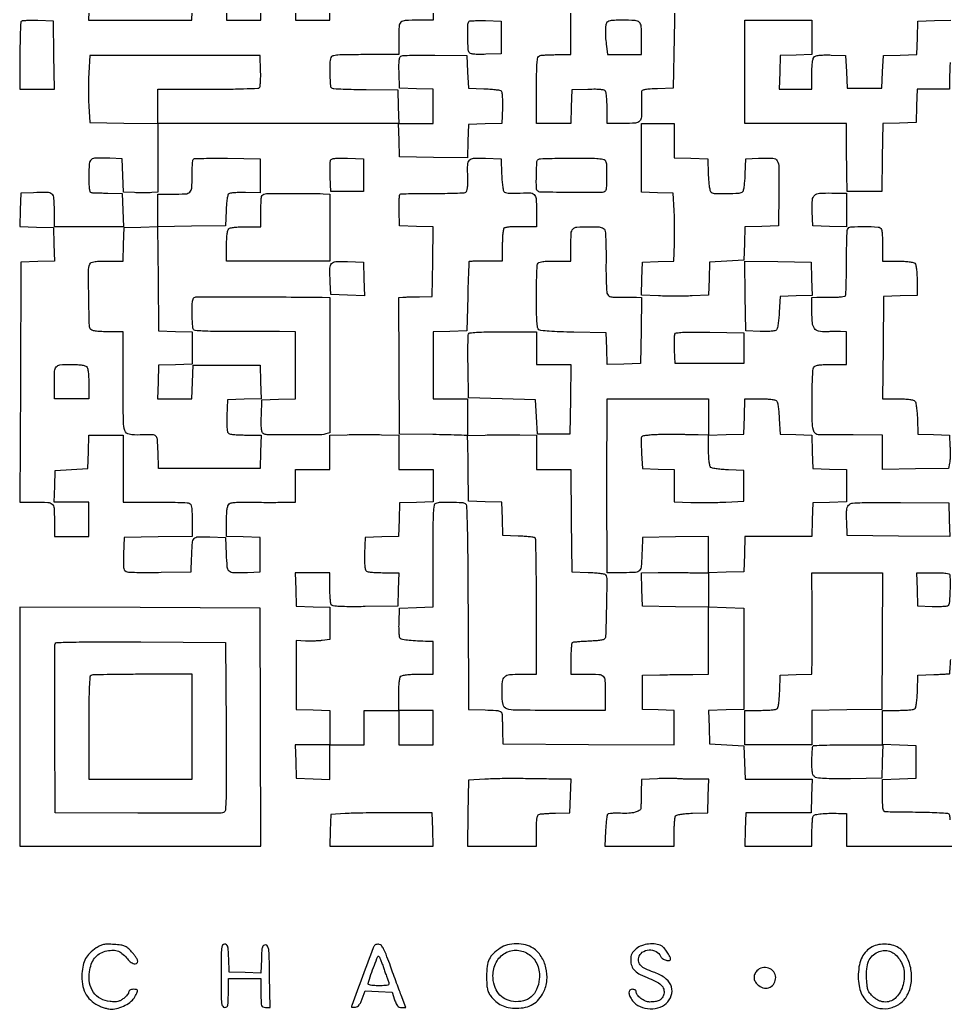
# Model space of a CAD drawing. Extents: x 156 to 936, y 100 to 969.
# Drawn here: x 156 to 669, y 100 to 646 of the extents above; entities that cross this region are included whole.
import ezdxf

# ---------------------------------------------------------------- set-up
doc = ezdxf.new("R2010")
doc.units = 0

msp = doc.modelspace()

# ---------------------------------------------------------------- linework, layer by layer
for points in [[(517.5, 664.5), (517, 636.5), (516.5, 608.5), (507.75, 608.211067, 0.008454), (503.799628, 608.013713, 0.025372), (501.117517, 607.696949, 0.032667), (499.371716, 607.281541, 0.311234), (498.92122, 606.711067, 0.016981), (498.897247, 605.937989, 0.001565), (498.908921, 604.021084, 0.002018), (498.939235, 601.734662, 0.001581), (498.98998, 599.254326, -0.015604), (498.939375, 592.585065, -0.18634), (497.936565, 590.260315, -0.185431), (495.629387, 589.206666, -0.015427), (488.932612, 589), (480, 589), (479.984687, 597.25, 0.009158), (479.919039, 600.503986, 0.01219), (479.733216, 603.455895, 0.009524), (479.473134, 605.89348, 0.110447), (479.150117, 606.791346, 0.190691), (478.324421, 607.391596, 0.03736), (476.481964, 607.721257, 0.025891), (473.674656, 607.863419, 0.007874), (469.41543, 607.791346), (460.5, 607.5), (460.212474, 598.25), (459.924948, 589), (450.497085, 589), (441.069223, 589), (441.074964, 607.408496, -0.002543), (441.130014, 617.607904, -0.017694), (441.358743, 622.59121, -0.032903), (441.778278, 625.423942, -0.253099), (442.62214, 626.408496, -0.069001), (443.619754, 626.640633, -0.007098), (446.036753, 626.826246, -0.008738), (448.936845, 626.956758, -0.006874), (452.081787, 627), (460, 627), (460, 646), (460, 665)], [(384, 655.5), (384, 646), (376.081787, 646, 0.01141), (368.599988, 645.829247, 0.175208), (366.252746, 644.85745, 0.195511), (365.199638, 642.650479, 0.014768), (365, 635.893011), (365, 627), (346.606989, 627, 0.002472), (336.276552, 626.948927, 0.018295), (331.359559, 626.72025, 0.036273), (328.606822, 626.288503, 0.24904), (327.606989, 625.418213, 0.085331), (326.947746, 622.100652, 0.016437), (326.990559, 615.952134, 0.009867), (327.365005, 609.673572, 0.288932), (328.283473, 608.444716, 0.080575), (329.261049, 608.240839, 0.001624), (334.320718, 608.03046, 0.003801), (340.247135, 607.848429, 0.00254), (347.033473, 607.7261), (364.5, 607.5), (364.787526, 598.25), (365.075052, 589), (298.537526, 589), (232, 589), (232, 598.502685), (232, 608.00537), (259.646034, 607.948719, 0.003041), (270.308404, 607.991715, 0.004829), (279.434523, 608.172187, 0.001313), (287.354266, 608.426165, 0.189913), (288.189013, 608.789013, 0.17128), (288.530902, 609.503827, 0.01051), (288.736418, 611.892043, 0.014653), (288.840002, 614.806984, 0.010263), (288.792979, 618.092979), (288.5, 626.5), (241.5, 626.5), (194.5, 626.5), (194, 617, 0.008154), (193.844301, 612.709779, 0.004992), (193.79375, 607.646875, 0.005003), (193.843938, 602.631495, 0.008872), (194, 598.5), (194.5, 589.5), (213.25, 589.227935), (232, 588.955869), (232, 570.041293), (232, 551.126717), (228.75, 550.813358, -0.018483), (227.083911, 550.714679, -0.006087), (224.629448, 550.690078, -0.006053), (221.903671, 550.728943, -0.006823), (219.286418, 550.833715), (213.072836, 551.16743), (212.786418, 560.333715), (212.5, 569.5), (205.520917, 569.800912, 0.012322), (197.88044, 569.941866, 0.176722), (195.372662, 569.009281, 0.202101), (194.227183, 566.732324, 0.01682), (194, 559.980948, 0.007501), (194.063495, 555.748952, 0.026531), (194.28887, 553.041639, 0.039084), (194.656746, 551.350809, 0.298928), (195.25, 550.853659, 0.020018), (196.083221, 550.789782, 0.00133), (198.482812, 550.708591, 0.001919), (201.344678, 550.630374, 0.001434), (204.5, 550.565311), (212.5, 550.423305), (212.787526, 541.211652), (213.075052, 532), (194.037526, 532), (175, 532), (175, 540.980948, 0.01682), (174.772817, 547.732324, 0.202101), (173.627338, 550.009281, 0.176722), (171.11956, 550.941866, 0.012322), (163.479083, 550.800912), (156.5, 550.5), (156.212977, 541.288016), (155.925954, 532.076031), (165.212977, 531.788016), (174.5, 531.5), (174.787023, 522.288016), (175.074046, 513.076031), (165.787023, 512.788016), (156.5, 512.5), (156.242862, 446.25), (155.985724, 380), (163.911074, 380, -0.011394), (171.398511, 379.829348, -0.175141), (173.746702, 378.857683, -0.195587), (174.80026, 376.650758, -0.014775), (175, 369.893011), (175, 361), (184.5, 361), (194, 361), (194, 370.5), (194, 380), (184.461067, 380), (174.922134, 380), (175.211067, 388.75), (175.5, 397.5), (184.5, 398), (193.5, 398.5), (193.787526, 407.75), (194.075052, 417), (203.537526, 417), (213, 417), (213, 398.5), (213, 380), (230.418213, 380, -0.003244), (237.207024, 379.955951, -0.00474), (243.184475, 379.821697, -0.002396), (248.244542, 379.635772, -0.081401), (249.418213, 379.393011, -0.192203), (250.216846, 378.654681, -0.069982), (250.688316, 377.157648, -0.034601), (250.936965, 374.580732, -0.006755), (251, 369.915076), (251, 361.044131), (232.25, 360.772065), (213.5, 360.5), (213.21285, 351.278376, 0.00416), (213.079288, 345.423524, 0.054076), (213.282581, 343.256995, 0.166055), (213.929199, 342.155201, 0.117853), (215.21285, 341.492861, 0.05373), (216.781122, 341.280854, 0.003049), (221.675025, 341.178483, 0.004642), (227.513002, 341.146189, 0.003387), (234, 341.214485), (250.5, 341.5), (250.75303, 349, -0.008062), (251.174048, 357.439007, -0.161069), (252.131127, 359.798383, -0.21244), (254.224343, 360.802761, -0.015449), (260.778718, 360.788514), (269.5, 360.5), (269.787398, 351.259666, 0.015844), (270.223546, 344.321238, 0.194277), (271.421808, 342.009645, 0.177046), (273.942653, 341.065605, 0.012739), (281.520917, 341.199088), (288.5, 341.5), (288.5, 351), (288.5, 360.5), (279.25, 360.787526), (270, 361.075052), (270, 369.415081, -0.009183), (270.074326, 373.461633, -0.02907), (270.330886, 376.158273, -0.04395), (270.773872, 377.962049, -0.138222), (271.47458, 378.978903, -0.125079), (272.589189, 379.508902, -0.024523), (274.802749, 379.834299, -0.020936), (277.814653, 380.000288, -0.00977), (281.72458, 379.975462, 0.003165), (285.717686, 379.89735, 0.001862), (290.492533, 379.851957, 0.001862), (295.264977, 379.842131, 0.00318), (299.25, 379.874114), (308, 380), (308, 389), (308, 398), (317.5, 398), (327, 398), (327, 407.43138), (327, 416.86276), (336.5, 417.18138, -0.005281), (340.82474, 417.280715, -0.003101), (346, 417.312811, -0.003101), (351.17526, 417.280715, -0.005281), (355.5, 417.18138), (365, 416.86276), (365, 407.43138), (365, 398), (374.5, 398), (384, 398), (384, 389.037526), (384, 380.075052), (374.75, 379.787526), (365.5, 379.5), (365.212964, 370.287036), (364.925929, 361.074071), (355.712964, 360.787036), (346.5, 360.5), (346.208654, 351.58457, 0.007874), (346.136581, 347.325344, 0.025891), (346.278743, 344.518036, 0.03736), (346.608404, 342.675579, 0.190691), (347.208654, 341.849883, 0.110589), (348.107413, 341.52683, 0.009469), (350.555128, 341.266784, 0.012148), (353.519159, 341.080958, 0.009118), (356.787526, 341.015313), (365.075052, 341), (364.787526, 331.75), (364.5, 322.5), (346.546696, 322.269936, -0.003387), (337.80929, 322.21716, -0.013149), (332.398754, 322.363442, -0.01367), (328.801929, 322.65421, -0.228051), (327.812009, 323.269936, -0.112035), (327.503528, 324.134327, -0.008952), (327.255659, 326.562106, -0.011755), (327.078167, 329.500405, -0.008742), (327.015313, 332.75), (327, 341), (317.462474, 341), (307.924948, 341), (308.212474, 331.75), (308.5, 322.5), (317.75, 322.212474), (327, 321.924948), (327, 313.023747), (327, 304.122546), (322.75, 303.580389, -0.015323), (320.764054, 303.388676, -0.007989), (318.279688, 303.265313, -0.007936), (315.723918, 303.219903, -0.01201), (313.5, 303.269116), (308.5, 303.5), (308.5, 284.5), (308.5, 265.5), (317.75, 265.212474), (327, 264.924948), (327, 255.462474), (327, 246), (317.462474, 246), (307.924948, 246), (308.212474, 236.75), (308.5, 227.5), (317.75, 227.212474), (327, 226.924948), (327, 236.462474), (327, 246), (336.5, 246), (346, 246), (346, 255.5), (346, 265), (355.5, 265), (365, 265), (365, 255.5), (365, 246), (374.5, 246), (384, 246), (384, 255.5), (384, 265), (374.5, 265), (365, 265), (365, 273.8, -0.010168), (365.076788, 277.57572, -0.019692), (365.318182, 280.584848, -0.020534), (365.683085, 282.838945, -0.147006), (366.2, 283.8, -0.144849), (367.139671, 284.310542, -0.021091), (369.306878, 284.677711, -0.020332), (372.171507, 284.92177, -0.011084), (375.7, 285), (384, 285), (384, 294), (384, 303), (381.25, 303.050326, -0.0078), (375.412976, 303.248265, -0.01462), (370.705232, 303.619702, -0.012369), (367.087013, 304.102722, -0.15829), (365.884064, 304.715936, -0.165824), (365.514498, 305.468011, -0.012942), (365.282948, 307.725802, -0.016541), (365.163109, 310.495793, -0.01186), (365.205143, 313.594857), (365.5, 321.5), (374.75, 321.787526), (384, 322.075052), (384, 350.430537, -0.001454), (384.047328, 366.711067, -0.012187), (384.269298, 374.06187, -0.020234), (384.667393, 378.238695, -0.273774), (385.581787, 379.393011, -0.08441), (388.196022, 379.917464, -0.010673), (393.972688, 379.964944, -0.00857), (399.824614, 379.787772, -0.130332), (401.741586, 379.180871, -0.247526), (402.434987, 377.968938, -0.002047), (402.776578, 366.697023, -0.004467), (403.057771, 350.415055, -0.000939), (403.241586, 321.946183), (403.5, 265.5), (412.75, 265.212474, -0.004264), (418.52062, 264.983824, -0.0536), (420.673065, 264.646992, -0.178504), (421.657551, 263.950658, -0.144638), (422.060483, 262.712474, -0.000042), (422.095045, 261.444269, -0.000008), (422.15887, 259.093664, -0.000008), (422.233491, 256.342202, -0.000008), (422.310483, 253.5), (422.5, 246.5), (469.75, 246.240208), (517, 245.980417), (517, 255.451275), (517, 264.922134), (508.25, 265.211067), (499.5, 265.5), (499.5, 275), (499.5, 284.5), (509, 284.643608, -0.000218), (513.272687, 284.706331, -0.000136), (518.279688, 284.776284, -0.000137), (523.215497, 284.842549, -0.000248), (527.25, 284.893608), (536, 285), (536, 303.536212), (536, 322.072424), (545.75, 321.786212), (555.5, 321.5), (555.5, 293.5), (555.5, 265.5), (545.712959, 265.213341), (535.925919, 264.926682), (536.212959, 255.713341), (536.5, 246.5), (546, 246), (555.5, 245.5), (555.787526, 236.25), (556.075052, 227), (574.575052, 227), (593.075052, 227), (592.787526, 217.75), (592.5, 208.5), (574.5, 208.5), (556.5, 208.5), (556.212474, 199.25), (555.924948, 190), (574.462474, 190), (593, 190), (593.015313, 197.75, -0.00875), (593.074756, 200.801695, -0.011792), (593.241942, 203.55896, -0.008946), (593.475173, 205.836781, -0.113399), (593.765313, 206.642203, -0.203383), (594.91366, 207.42431, -0.022585), (598.119236, 207.913556, -0.02259), (602.408779, 208.176064, -0.011885), (607.75, 208.134296), (612, 208), (612, 199), (612, 190), (641.102616, 190), (670.205232, 190)], [(308, 655.5), (308, 646), (317.5, 646), (327, 646), (327, 653.918213, -0.00705)], [(669.322289, 622.693122, 0.020332), (669.07823, 619.828493, 0.011084), (669, 616.3), (669, 608), (660.037526, 608), (651.075052, 608), (650.787526, 598.75), (650.5, 589.5), (641.271928, 589.212764), (632.043857, 588.925529), (631.771928, 570.212764), (631.5, 551.5), (622, 551.5), (612.5, 551.5), (612.300092, 561, -0.001205), (612.219838, 565.307436, -0.000722), (612.144193, 570.426563, -0.000722), (612.083617, 575.521956, -0.001257), (612.050092, 579.75), (612, 589), (584, 589), (556, 589), (556, 617.5), (556, 646), (574.5, 646), (593, 646), (593, 636.538933), (593, 627.077866), (584.25, 626.788933), (575.5, 626.5), (575.212474, 617.25), (574.924948, 608), (583.962474, 608), (593, 608), (593, 616.377555, -0.009406), (593.0746, 620.342652, -0.027148), (593.326735, 623.078343, -0.03848), (593.748928, 624.939147, -0.145524), (594.405204, 625.921326, -0.126804), (595.431833, 626.405224, -0.023545), (597.514748, 626.701133, -0.021342), (600.264652, 626.842502, -0.01153), (603.655204, 626.793771), (611.5, 626.5), (612, 617.5), (612.5, 608.5), (622, 608.5), (631.5, 608.5), (632, 617.5), (632.5, 626.5), (641.712964, 626.787036), (650.925929, 627.074071), (651.212964, 636.287036), (651.5, 645.5), (660.598013, 645.785515), (669.696026, 646.071029)], [(669.358926, 204.606533, 0.008511), (669.011337, 206.99543, 0.157265), (668.667132, 207.667236, 0.18027), (667.923699, 208.006954, 0.00301), (663.329824, 208.310113, 0.007332), (657.923687, 208.554703, 0.004756), (651.667132, 208.686342, -0.00025), (645.345953, 208.762359, -0.000357), (639.735032, 208.836645, -0.000193), (634.987448, 208.904726, -0.005409), (633.75, 208.936342, -0.215557), (632.833596, 209.391487, -0.124055), (632.30059, 210.528513, -0.042686), (632.053357, 212.848075, -0.005216), (632, 217.962474), (632, 226.924948), (641.25, 227.212474), (650.5, 227.5), (650.5, 236.5), (650.5, 245.5), (641.25, 245.787526), (632, 246.075052), (632, 255.537526), (632, 265), (640.25, 265.015313, 0.008591), (643.498009, 265.077158, 0.011595), (646.431384, 265.251635, 0.008743), (648.855762, 265.495093, 0.112618), (649.707902, 265.798312, 0.195149), (650.24575, 266.552989, 0.020215), (650.673305, 268.737125, 0.020298), (651.008289, 271.707636, 0.009786), (651.207902, 275.532999), (651.5, 284.5), (660.25, 284.788933, 0.002247), (663.607228, 284.914896, 0.003722), (666.438631, 285.054993, 0.000566), (668.933596, 285.199903, 0.356096), (669.030447, 285.288933, 0.017418), (669.048716, 285.456746, 0.000052), (669.209553, 287.641124, 0.000305), (669.389543, 290.10965, 0.00019), (669.597414, 293, -0.003823)]]:
    msp.add_lwpolyline(points, format="xyb")
for points in [[(270, 655.537526), (270, 646), (279.5, 646), (289, 646), (289, 655.5)], [(194.212474, 655.25), (193.924948, 646), (222.424948, 646), (250.924948, 646), (251.212474, 655.25)]]:
    msp.add_lwpolyline(points)
for points in [[(156.702644, 645.369311, 0.187492), (156.418403, 644.723678, 0.001786), (156.206402, 639.487652, 0.00564), (156.05073, 633.411472, 0.003584), (156, 626.333333), (156, 608), (165.522065, 608), (175.044131, 608), (174.772065, 626.75), (174.5, 645.5), (165.952644, 645.785977, 0.007913), (162.626528, 645.84459, 0.011703), (159.709672, 645.781547, 0.007016), (157.290922, 645.638564, 0.179987)], [(421.5, 636.5), (421.5, 627.5), (413.085653, 627.206902, -0.008504), (409.084083, 627.135623, -0.027198), (406.419365, 627.278535, -0.03946), (404.663938, 627.610393, -0.18825), (403.859187, 628.206902, -0.133033), (403.304652, 630.023528, -0.005805), (403.169815, 636.714769, -0.005987), (403.192756, 643.390827, -0.126894), (403.713348, 645.287732, -0.246076), (404.190069, 645.591915, -0.007651), (406.578223, 645.759546, -0.013342), (409.477737, 645.841027, -0.008649), (412.832337, 645.787732), (421.5, 645.5)], [(479.606989, 644.418213, 0.069981), (479.154522, 642.456409, 0.022305), (479.027376, 639.45511, 0.019908), (479.181775, 635.787629, 0.013584), (479.635924, 631.639571), (480.271848, 627), (489.635924, 627), (499, 627), (499, 635.893011, 0.014665), (498.801887, 642.646231, 0.194364), (497.75553, 644.853934, 0.176212), (495.422529, 645.827723, 0.011643), (488.025201, 646, 0.0082), (483.985072, 645.933739, 0.038253), (481.671652, 645.679948, 0.074845), (480.30498, 645.203957, 0.181926)], [(403, 617.5), (403.5, 608.5), (411.950164, 608.206324, -0.009116), (415.263521, 608.030649, -0.012606), (418.226481, 607.744098, -0.009207), (420.664035, 607.400506, -0.133819), (421.450164, 607.045185, -0.186106), (421.878257, 606.283848, -0.016792), (422.123991, 604.072046, -0.01857), (422.239565, 601.179266, -0.01012), (422.177563, 597.625429), (421.855126, 589.073135), (412.677563, 588.786567), (403.5, 588.5), (403.212184, 579.228074), (402.924368, 569.956148), (384.212184, 570.228074), (365.5, 570.5), (365.212474, 579.75), (364.924948, 589), (374.462474, 589), (384, 589), (384, 598.462474), (384, 607.924948), (374.75, 608.212474), (365.5, 608.5), (365.206902, 616.914347, -0.008542), (365.135987, 620.912405, -0.027099), (365.279082, 623.582852, -0.039158), (365.61102, 625.346888, -0.185632), (366.206902, 626.161831, -0.132863), (367.233248, 626.488535, -0.003211), (372.260778, 626.677535, -0.006788), (378.200179, 626.781951, -0.004536), (385, 626.747484), (402.5, 626.5)], [(517, 579.537526), (517, 570.075052), (526.25, 569.787526), (535.5, 569.5), (535.793676, 561.049836, 0.010638), (535.98016, 557.724189, 0.014283), (536.29906, 554.72287, 0.011368), (536.68888, 552.262846, 0.128916), (537.101735, 551.377416, 0.213533), (539.003513, 550.441509, 0.011348), (545.915503, 550.345532, 0.012178), (552.791275, 550.57365, 0.184005), (554.934517, 551.534517, 0.153485), (555.332931, 552.298296, 0.010701), (555.710789, 554.719539, 0.014392), (556.021731, 557.680562, 0.010301), (556.205609, 561.005609), (556.5, 569.5), (563.479083, 569.800912, -0.019423), (571.413248, 569.834619, -0.256218), (573.847412, 568.387932, -0.13281), (574.776773, 565.014691, -0.004253), (574.723363, 550.737633), (574.5, 532.5), (565.287036, 532.212964), (556.074071, 531.925929), (555.787036, 522.712964), (555.5, 513.5), (546, 513), (536.5, 512.5), (536.213401, 503.320027), (535.926802, 494.140054), (526.918912, 493.820027, -0.005672), (522.785001, 493.720096, -0.003199), (517.76878, 493.687855, -0.003192), (512.706559, 493.720023, -0.005227), (508.418904, 493.819479), (498.926787, 494.138958), (499.213394, 503.319479), (499.5, 512.5), (508.15475, 512.787544), (516.809499, 513.075087), (517.15475, 522.287544, 0.007265), (517.25138, 526.501162, 0.004167), (517.251708, 531.584466, 0.004162), (517.166899, 536.695057, 0.006917), (517, 541), (516.5, 550.5), (507.75, 550.788933), (499, 551.077866), (499, 570.038933), (499, 589), (508, 589), (517, 589)], [(288.5, 560.095459), (288.5, 550.690918), (280.5, 550.86316, 0.00955), (277.347923, 550.870812, 0.012842), (274.495728, 550.749939, 0.009953), (272.142856, 550.542493, 0.119967), (271.293967, 550.235857, 0.188109), (270.765677, 549.485587, 0.020293), (270.334001, 547.367394, 0.020684), (269.994374, 544.529231, 0.010759), (269.793967, 540.968156), (269.5, 532.5), (250.734701, 532.227878), (231.969402, 531.955757), (232.234701, 503.227878), (232.5, 474.5), (241.75, 474.212474), (251, 473.924948), (251, 465), (251, 456.075052), (241.75, 455.787526), (232.5, 455.5), (232.212474, 446.25), (231.924948, 437), (241.424948, 437), (250.924948, 437), (251.212474, 446.25), (251.5, 455.5), (270, 455.5), (288.5, 455.5), (288.787023, 446.288016), (289.074046, 437.076031), (279.787023, 436.788016), (270.5, 436.5), (270.208654, 427.58457, 0.007874), (270.136581, 423.325344, 0.025891), (270.278743, 420.518036, 0.03736), (270.608404, 418.675579, 0.190691), (271.208654, 417.849883, 0.110589), (272.107413, 417.52683, 0.009469), (274.555128, 417.266784, 0.012148), (277.519159, 417.080958, 0.009118), (280.787526, 417.015313), (289.075052, 417), (288.787526, 407.75), (288.5, 398.5), (260.5, 398.5), (232.5, 398.5), (232.212474, 407.75, 0.008767), (231.87628, 414.661063, 0.190015), (231.022902, 416.465814, 0.191947), (229.170619, 417.193361, 0.008975), (222.315423, 417.035926, -0.050803), (216.244567, 417.404306, -0.281657), (213.873239, 419.447535, -0.075721), (213.089008, 424.327505, -0.002047), (213, 446.067388), (213, 474), (204.7, 474, -0.011084), (201.171507, 474.07823, -0.020332), (198.306878, 474.322289, -0.021091), (196.139671, 474.689458, -0.144849), (195.2, 475.2, -0.192327), (194.300733, 477.295436, -0.00225), (193.980903, 492.616753, -0.003894), (193.854456, 507.347604, -0.09206), (194.606989, 511.418213, -0.192061), (195.344751, 512.216672, -0.070053), (196.839867, 512.688208, -0.03465), (199.412948, 512.936924, -0.006773), (204.069463, 513), (212.924948, 513), (213.212474, 522.25), (213.5, 531.5), (222.75, 531.787526), (232, 532.075052), (232, 541.037526), (232, 550), (239.918213, 550, 0.011297), (247.389349, 550.168831, 0.173192), (249.740124, 551.130104, 0.19709), (250.797015, 553.315513, 0.015316), (251, 559.940322, -0.007357), (251.049934, 563.334024, -0.010894), (251.202246, 566.305549, -0.006313), (251.414237, 568.775347, -0.173497), (251.688496, 569.355163, -0.19128), (252.321579, 569.628369, -0.001798), (257.480314, 569.761564, -0.0057), (263.465536, 569.826322, -0.003617), (270.438496, 569.77183), (288.5, 569.5)], [(345.5, 560.5), (345.5, 551.5), (336.5, 551.5), (327.5, 551.5), (327.205027, 559.411609, -0.006757), (327.130652, 562.542211, -0.008847), (327.151984, 565.403842, -0.006825), (327.2445, 567.787219, -0.078651), (327.438673, 568.700781, -0.222283), (328.127059, 569.364206, -0.05328), (329.715903, 569.724548, -0.030281), (332.338027, 569.871594, -0.007113), (336.733647, 569.789171), (345.5, 569.5)], [(421.793676, 561.049836, 0.010541), (421.979469, 557.724997, 0.01418), (422.296302, 554.726194, 0.011231), (422.683155, 552.267844, 0.129258), (423.092345, 551.388731, 0.154106), (423.880966, 550.880725, 0.036636), (425.433118, 550.577027, 0.029541), (427.563794, 550.447072, 0.014243), (430.298668, 550.519924, -0.014154), (437.306509, 550.707846, -0.184856), (439.693041, 549.790202, -0.195814), (440.785055, 547.537592, -0.016167), (441, 540.891592), (441, 532), (432, 532, 0.007492), (427.759756, 531.936464, 0.026449), (425.045253, 531.711047, 0.038838), (423.347927, 531.343282, 0.298013), (422.847686, 530.75, -0.007148), (422.772467, 530.198485, -0.004868), (422.671865, 529.573437, -0.004906), (422.562995, 528.972185, -0.009836), (422.463035, 528.5, 0.0441), (422.366343, 527.814569, 0.002471), (422.265064, 525.664062, 0.003788), (422.176458, 523.099987, 0.002765), (422.11535, 520.25), (422, 513), (413, 513, 0.0026), (409.535681, 512.981986, 0.004196), (406.586758, 512.926563, 0.000894), (404.005933, 512.851767, 0.223635), (403.805984, 512.75, 0.15636), (403.722795, 512.521939, 0.000154), (403.50564, 506.992187, 0.001503), (403.283114, 500.802625, 0.000919), (403.055984, 493.5), (402.5, 474.5), (393.25, 474.212474), (384, 473.924948), (384, 455.462474), (384, 437), (393.5, 437), (403, 437), (403, 426.920433), (403, 416.840866), (412.75, 417.011535, -0.002067), (417.153918, 417.070415, -0.001262), (422.353125, 417.10531, -0.001265), (427.504856, 417.113855, -0.002245), (431.75, 417.091103), (441, 417), (441, 407.5), (441, 398), (450.484427, 398), (459.968853, 398), (460.234427, 369.75), (460.5, 341.5), (469.467001, 341.207902, -0.01023), (472.947989, 341.023158, -0.015224), (475.982224, 340.706676, -0.010221), (478.450922, 340.321401, -0.213656), (479.054524, 339.911779, -0.142161), (479.845178, 337.067599, -0.002717), (479.586517, 321.59839, -0.001816), (479.177743, 305.748574, -0.252097), (478.262437, 304.162195, -0.101803), (477.4332, 303.858873, -0.008415), (475.143358, 303.557339, -0.010978), (472.373959, 303.301427, -0.008242), (469.317332, 303.137105, 0.005439), (466.289872, 302.991365, 0.007804), (463.611623, 302.791231, 0.004601), (461.371422, 302.567826, 0.111705), (460.781816, 302.365155, 0.228591), (460.470393, 301.876889, 0.00773), (460.229659, 299.544364, 0.013193), (460.0566, 296.710834, 0.008654), (460, 293.440983), (460, 285), (467.918213, 285, -0.011759), (475.429085, 284.823337, -0.18106), (477.767356, 283.820169, -0.19079), (478.809647, 281.54893, -0.013298), (479, 274.393011), (479, 265), (451.106989, 265, -0.002011), (429.393227, 265.087341, -0.078161), (424.638287, 265.874462, -0.274916), (422.568456, 268.262374, -0.044426), (422, 274.647529, -0.02206), (422.278407, 280.954711, -0.178335), (423.494981, 283.530946, -0.174873), (426.105026, 284.729252, -0.021044), (432.535184, 285), (441, 285), (441.061264, 293.75, 0.002369), (441.112289, 316.285203, 0.002586), (440.944984, 338.170543, 0.000315), (440.66333, 359.116618, 0.195257), (440.20973, 360.19027, 0.163565), (439.610981, 360.487769, 0.006786), (437.205333, 360.785917, 0.01115), (434.301404, 361.04048, 0.007624), (430.994391, 361.205609), (422.5, 361.5), (422.212964, 370.712964), (421.925929, 379.925929), (412.712964, 380.212964), (403.5, 380.5), (403.367836, 398.29883, 0.00236), (403.284572, 405.154747, 0.003786), (403.141663, 411.002087, 0.000819), (402.969314, 416.122676, 0.189758), (402.783474, 416.549859, 0.188487), (402.355563, 416.737267, 0.000762), (397.054515, 416.94236, 0.00364), (391.008057, 417.122988, 0.002266), (383.915638, 417.251029), (365.5, 417.5), (365.297143, 455.25), (365.094285, 493), (367.297143, 493.125258, -0.006273), (368.561295, 493.181238, -0.001137), (370.909161, 493.250364, -0.001225), (373.658503, 493.318311, -0.00111), (376.5, 493.375258), (383.5, 493.5), (383.77146, 512.71219), (384.042921, 531.92438), (374.77146, 532.21219), (365.5, 532.5), (365.206902, 540.914347, -0.010755), (365.16342, 544.181235, -0.016152), (365.278837, 547.029371, -0.011028), (365.499001, 549.343404, -0.228957), (365.863371, 549.915559, -0.130392), (366.637359, 550.150116, -0.001841), (371.540773, 550.303406, -0.004979), (377.256159, 550.404075, -0.003243), (383.857263, 550.411784, 0.004106), (390.476107, 550.430933, 0.006169), (396.248367, 550.566275, 0.002782), (401.149168, 550.769016, 0.127348), (402.10516, 551.064992, 0.192014), (402.627454, 551.769701, 0.033213), (402.950448, 553.431217, 0.02709), (403.119143, 555.788752, 0.011615), (403.100317, 558.946449, -0.012625), (403.071231, 566.324406, -0.179407), (404.024116, 568.735684, -0.203953), (406.265924, 569.782962, -0.016957), (412.829377, 569.787775), (421.5, 569.5)], [(478.84655, 568.684896, -0.166705), (479.573585, 566.767056, -0.00846), (479.675534, 559.998397, -0.007845), (479.556057, 553.190441, -0.190288), (478.81457, 551.481237, -0.198832), (477.515104, 550.942745, -0.000713), (460.523977, 550.961728, -0.000958), (443.751817, 551.036518, -0.13766), (441.878333, 551.575194, -0.255753), (440.96093, 553.190746, -0.00915), (440.980265, 560.566815, -0.008701), (441.263757, 567.960615, -0.290681), (442.25, 569.337719, -0.086424), (443.205447, 569.542472, -0.001739), (448.164032, 569.717133, -0.004066), (453.973517, 569.854256, -0.002714), (460.627555, 569.921053, -0.00355), (469.143169, 569.899845, -0.01454), (474.305578, 569.700125, -0.018135), (477.654168, 569.350573, -0.18657)], [(323.25, 550.193898), (327, 550), (327, 531.5), (327, 513), (298.5, 513), (270, 513), (270, 521.3, -0.011084), (270.07823, 524.828493, -0.020332), (270.322289, 527.693122, -0.021091), (270.689458, 529.860329, -0.144849), (271.2, 530.8, -0.144849), (272.139671, 531.310542, -0.021091), (274.306878, 531.677711, -0.020332), (277.171507, 531.92177, -0.011084), (280.7, 532), (289, 532), (289, 540.930449, -0.004474), (289.050025, 546.520404, -0.055234), (289.321932, 548.628842, -0.171937), (289.992806, 549.654704, -0.1282), (291.25, 550.180449, -0.033904), (294.291381, 550.403773, -0.001274), (305.727624, 550.437708, -0.002365), (316.789103, 550.390043, -0.010656)], [(612, 541.214684), (612, 531.924948), (602.75, 532.212474), (593.5, 532.5), (593.203802, 540.479635, -0.022969), (593.259546, 546.794264, -0.192967), (594.439792, 549.327474, -0.175525), (597.10733, 550.474309, -0.018393), (604.016518, 550.624531), (612, 550.504419)], [(478.795429, 530.023972, -0.076637), (479.079811, 528.63064, -0.00389), (479.268041, 523.994798, -0.006146), (479.381556, 518.460479, -0.004409), (479.377838, 512.273972, 0.005597), (479.388796, 506.101862, 0.007933), (479.547129, 500.612427, 0.004902), (479.797483, 496.023802, 0.105398), (480.162781, 494.725778, 0.122784), (480.947292, 493.846844, 0.09305), (482.135948, 493.327119, 0.050507), (484.036472, 493.086964, 0.011388), (487.298147, 493.080465, -0.002296), (489.871023, 493.122126, -0.00222), (492.473126, 493.140755, -0.002192), (494.763782, 493.13694, -0.008154), (496.20611, 493.104687), (498.91222, 493), (498.70611, 474.75), (498.5, 456.5), (489.289473, 456.212997), (480.078945, 455.925993), (479.789473, 464.712997), (479.5, 473.5), (461.573796, 473.773792, -0.004527), (453.981462, 473.958517, -0.009449), (448.0752, 474.267561, -0.006421), (443.509893, 474.652029, -0.150078), (442.323796, 475.146237, -0.184608), (441.653427, 476.336395, -0.018506), (441.286057, 479.63686, -0.014791), (441.061124, 484.715238, -0.003671), (441, 493.040657, -0.003363), (441.044062, 499.590857, -0.004891), (441.178303, 505.367318, -0.002541), (441.364432, 510.250423, -0.080983), (441.606989, 511.418213, -0.192406), (442.346128, 512.217093, -0.06988), (443.845898, 512.688469, -0.034532), (446.428287, 512.937024, -0.00673), (451.106989, 513), (460, 513), (460, 520.918213, -0.0111), (460.165421, 528.368739, -0.169468), (461.107595, 530.726646, -0.199939), (463.253832, 531.790616, -0.016391), (469.639213, 532, -0.00615), (474.508268, 531.940108, -0.047023), (476.778231, 531.669676, -0.114928), (478.031383, 531.077565, -0.137412)], [(631.393011, 530.418213, -0.06844), (631.631074, 529.400281, -0.007317), (631.821697, 526.9751, -0.008902), (631.955615, 524.066073, -0.00705), (632, 520.918213), (632, 513), (640.3, 513, -0.011084), (643.828493, 512.92177, -0.020332), (646.693122, 512.677711, -0.021091), (648.860329, 512.310542, -0.144849), (649.8, 511.8, -0.144682), (650.310039, 510.861987, -0.021131), (650.677383, 508.701269, -0.02038), (650.921656, 505.847487, -0.011159), (651, 502.337526), (651, 494.075052), (641.75, 493.787526), (632.5, 493.5), (632.234427, 465.25), (631.968853, 437), (640.361982, 437, -0.009885), (644.163753, 436.924829, -0.024215), (646.949644, 436.67915, -0.030241), (648.912573, 436.287693, -0.156449), (649.833879, 435.700164, -0.126595), (650.271826, 434.772011, -0.012295), (650.682026, 432.299919, -0.014976), (651.015093, 429.281363, -0.011302), (651.206324, 425.950164), (651.5, 417.5), (660.163078, 417.212335), (668.826156, 416.92467), (669.186576, 410.712335, -0.010403), (669.283146, 408.113868, -0.009606), (669.275484, 405.443623, -0.009644), (669.177066, 403.065951, -0.031294), (668.983121, 401.5), (668.419246, 398.5), (650.209623, 398.276588), (632, 398.053177), (632, 407.526588), (632, 417), (615.75, 417.115154, 0.001149), (609.392827, 417.145599, 0.001633), (603.74186, 417.141224, 0.000908), (598.966693, 417.113264, 0.023982), (597.690374, 417.042195, -0.180027), (595.230831, 417.677189, -0.183726), (593.810514, 419.759955, -0.05376), (593.200405, 424.512166, -0.005068), (593.081081, 436.285184, -0.004626), (593.148857, 443.610496, -0.010048), (593.365942, 449.231655, -0.007249), (593.680655, 453.523684, -0.152422), (594.162985, 454.696385, -0.155978), (595.086006, 455.286204, -0.030559), (597.04241, 455.678812, -0.024349), (599.822282, 455.924802, -0.009893), (603.622445, 456), (612, 456), (612, 465), (612, 474), (608.75, 474.088861, 0.006229), (607.1804, 474.112214, 0.002729), (605.09998, 474.105892, 0.0027), (602.891637, 474.0752, 0.003611), (600.888231, 474.022058, -0.056655), (596.680178, 474.35709, -0.191842), (594.406059, 475.820247, -0.133178), (593.281293, 478.852505, -0.022604), (593, 485.071429), (593, 493), (595.75, 493.114396, -0.007779), (597.210524, 493.152401, -0.00213), (599.513935, 493.166675, -0.002153), (602.125657, 493.160484, -0.002243), (604.701694, 493.131726, 0.014463), (607.120384, 493.163834, 0.020792), (609.254614, 493.343051, 0.017277), (610.958809, 493.617908, 0.208642), (611.492234, 493.987435, 0.129098), (611.72966, 494.763761, 0.001833), (611.908107, 499.669872, 0.004948), (612.038489, 505.389028, 0.003224), (612.081081, 511.993964, -0.003093), (612.122172, 518.635613, -0.004547), (612.247475, 524.471795, -0.002215), (612.420735, 529.421549, -0.08193), (612.647529, 530.523859, -0.292909), (614.554707, 531.92763, -0.017569), (622.018879, 532.147875, -0.01761), (629.480448, 531.842881, -0.289808)], [(345.788029, 503.211971), (346.076058, 493.923942), (336.788029, 494.211971), (327.5, 494.5), (327.199088, 501.479083, -0.011928), (327.050889, 509.182645, -0.176334), (327.972515, 511.678754, -0.210428), (330.215167, 512.770984, -0.017872), (336.778718, 512.788514), (345.5, 512.5)], [(592.787003, 503.289473), (593.074007, 494.078945), (584.287003, 493.789473), (575.5, 493.5), (575, 484.795583, -0.010967), (574.728688, 481.381989, -0.015042), (574.325261, 478.327771, -0.01172), (573.859453, 475.836594, -0.145803), (573.405143, 475.000726, -0.155444), (572.545142, 474.558498, -0.019595), (570.44538, 474.289631, -0.019943), (567.70985, 474.157432, -0.011423), (564.405143, 474.205143), (556.5, 474.5), (556.228328, 493.772642), (555.956656, 513.045285), (574.228328, 512.772642), (592.5, 512.5)], [(322.75, 493.044274), (327, 493), (327, 455.616631), (327, 418.233263), (324.75, 417.630286, -0.063736), (320.482259, 417.052624, -0.003399), (306.762831, 417.04658, -0.001866), (292.418985, 417.191296, -0.138762), (290.208654, 417.849883, -0.190691), (289.608404, 418.675579, -0.03736), (289.278743, 420.518036, -0.025891), (289.136581, 423.325344, -0.007874), (289.208654, 427.58457), (289.5, 436.5), (298.75, 436.787526), (308, 437.075052), (308, 455.537526), (308, 474), (299.25, 474.091325, 0.001631), (294.64293, 474.124384, 0.000466), (287.496075, 474.145701, 0.000469), (279.430725, 474.154678, 0.000498), (271.523871, 474.148192, -0.003378), (262.54563, 474.192546, -0.011738), (256.745732, 474.396616, -0.010316), (252.751539, 474.713927, -0.230081), (251.789184, 475.306867, -0.112743), (251.489538, 476.149212, -0.008707), (251.248954, 478.551416, -0.011568), (251.07649, 481.457823, -0.008566), (251.015313, 484.676676, -0.006678), (251.066512, 489.135425, -0.041972), (251.313305, 491.396173, -0.100636), (251.817285, 492.611078, -0.199092), (252.673217, 493.176676, -0.048054), (254.570902, 493.357209, -0.000176), (276.947457, 493.322796, -0.001039), (300.043303, 493.231173, -0.001093)], [(441, 465), (441, 456), (450.521593, 456), (460.043186, 456), (459.771593, 436.75), (459.5, 417.5), (450.5, 417.5), (441.5, 417.5), (441, 427), (440.5, 436.5), (422, 437), (403.5, 437.5), (403.263635, 454.5, -0.00259), (403.20602, 461.10516, -0.00388), (403.230352, 466.873438, -0.001651), (403.305636, 471.8001, -0.082813), (403.48225, 472.75, -0.282659), (404.292143, 473.392662, -0.013523), (407.885135, 473.726999, -0.013257), (413.365616, 473.94211, -0.00318), (422.468615, 474), (441, 474)], [(555.5, 465), (555.5, 456.5), (536.5, 456.5), (517.5, 456.5), (517.203033, 463.906415, -0.007193), (517.127592, 466.8426, -0.009297), (517.14725, 469.53838, -0.007382), (517.238571, 471.783736, -0.077906), (517.430148, 472.678565, -0.272381), (518.337704, 473.401322, -0.021017), (521.562482, 473.720448, -0.015049), (526.870736, 473.861232, -0.002729), (536.727115, 473.772149), (555.5, 473.5)], [(192.8, 454.8, -0.144849), (193.310542, 453.860329, -0.021091), (193.677711, 451.693122, -0.020332), (193.92177, 448.828493, -0.011084), (194, 445.3), (194, 437), (184.5, 437), (175, 437), (175, 444.918213, -0.01065), (175.157481, 452.310519, -0.159949), (176.052708, 454.690254, -0.206765), (178.102218, 455.772902, -0.019554), (183.906989, 456, -0.012415), (187.136184, 455.91981, -0.021121), (189.825282, 455.672007, -0.021703), (191.888147, 455.301898, -0.142062)], [(536, 426.963788), (536, 416.927576), (545.75, 417.213788), (555.5, 417.5), (555.786212, 427.25), (556.072424, 437), (564.477195, 437, -0.009645), (568.24669, 436.927282, -0.024071), (570.990651, 436.688755, -0.029095), (572.906966, 436.314211, -0.188484), (573.690983, 435.75, -0.102535), (574.032598, 434.869389, -0.008061), (574.409226, 432.370313, -0.010698), (574.749484, 429.346792, -0.007979), (575, 426), (575.5, 417.5), (584.212982, 417.211607), (592.925964, 416.923214), (593.212982, 407.711607), (593.5, 398.5), (602.75, 398.212474), (612, 397.924948), (612, 389), (612, 380.075052), (602.75, 379.787526), (593.5, 379.5), (593.212474, 370.25), (592.924948, 361), (574.498686, 361), (556.072424, 361), (555.786212, 351.25), (555.5, 341.5), (545.75, 341.213788), (536, 340.927576), (536, 331.465459), (536, 322.003343), (517.75, 322.251671), (499.5, 322.5), (499.212474, 331.75), (498.924948, 341), (508.212474, 341.063971, -0.001581), (512.43785, 341.07971, -0.000931), (517.488977, 341.073144, -0.000931), (522.536536, 341.047789, -0.001591), (526.75, 341.005367), (536, 340.882791), (536, 350.963954), (536, 361.045117), (517.75, 360.772559), (499.5, 360.5), (499.24697, 353, -0.008402), (498.823931, 344.634665, -0.161469), (497.852847, 342.255381, -0.203902), (495.721799, 341.197358, -0.014636), (488.980948, 341), (480, 341), (479.944444, 359.5, -0.000153), (479.923172, 367.389061, -0.000127), (479.905208, 375.796875, -0.000128), (479.892655, 383.509868, -0.000343), (479.888889, 389, -0.000343), (479.892655, 394.490132, -0.000128), (479.905208, 402.203125, -0.000127), (479.923172, 410.610939, -0.000153), (479.944444, 418.5), (480, 437), (508, 437), (536, 437)], [(507.530579, 417.203986, 0.009736), (504.438305, 417.028782, 0.014546), (501.746317, 416.744643, 0.009449), (499.549393, 416.405533, 0.21361), (499.030579, 416.055945, 0.133602), (498.837737, 415.412846, 0.005595), (498.802732, 413.000813, 0.009322), (498.846971, 410.113786, 0.006457), (499, 406.851959), (499.5, 398.5), (508.25, 398.211067), (517, 397.922134), (517, 389.029687), (517, 380.13724), (526.25, 379.81862, 0.007061), (530.512229, 379.732045, 0.003902), (535.720312, 379.74047, 0.00389), (540.99959, 379.831291, 0.006244), (545.5, 380), (555.5, 380.5), (555.5, 389), (555.5, 397.5), (547.049836, 397.793676, -0.011302), (543.718637, 397.984907, -0.014976), (540.700081, 398.317974, -0.012295), (538.227989, 398.728174, -0.126595), (537.299836, 399.166121, -0.156365), (536.712511, 400.086773, -0.030268), (536.320981, 402.047251, -0.024242), (536.07522, 404.828796, -0.009913), (536, 408.622445), (536, 417), (530.25, 417.063815, -0.001956), (527.720062, 417.101792, -0.001366), (524.867188, 417.163577, -0.001378), (522.132425, 417.237819, -0.002864), (520, 417.313815, 0.009259), (517.730204, 417.365652, 0.003281), (514.480857, 417.358354, 0.003255), (510.911643, 417.303678, 0.003825)], [(668.787733, 370.234363), (669.075465, 360.968725), (640.787733, 361.234363), (612.5, 361.5), (612.203802, 369.479635, -0.007783), (612.110223, 373.824079, -0.040555), (612.289817, 376.211141, -0.079288), (612.774297, 377.700966, -0.117226), (613.662126, 378.742207, -0.139447), (615.440667, 379.400034, -0.010278), (620.680571, 379.696933, -0.009295), (628.644958, 379.83597, -0.00219), (641.958324, 379.762572), (668.5, 379.5)], [(631.762025, 303.25), (631.5, 265.5), (612.25, 265.228407), (593, 264.956814), (593, 255.503407), (593, 246.05), (574.5, 246.05), (556, 246.05), (556, 255.525), (556, 265), (564.25, 265.015313, 0.008591), (567.498009, 265.077158, 0.011595), (570.431384, 265.251635, 0.008743), (572.855762, 265.495093, 0.112618), (573.707902, 265.798312, 0.195149), (574.24575, 266.552989, 0.020215), (574.673305, 268.737125, 0.020298), (575.008289, 271.707636, 0.009786), (575.207902, 275.532999), (575.5, 284.5), (584.25, 284.788933), (593, 285.077866), (593.092739, 293.788933, 0.002179), (593.121694, 298.394413, 0.00061), (593.126798, 305.595812, 0.000615), (593.112617, 313.741155, 0.000647), (593.078456, 321.75), (592.971434, 341), (612.497742, 341), (632.02405, 341)], [(669.092036, 339.75, -0.019571), (669.253338, 335.057153, -0.011508), (669.097273, 329.443495, -0.005306), (668.76202, 323.991964, -0.180257), (668.231704, 322.831704, -0.168215), (667.511156, 322.481782, -0.011978), (665.258817, 322.267567, -0.01581), (662.500494, 322.15925, -0.011229), (659.405143, 322.205143), (651.5, 322.5), (651.212474, 331.75), (650.924948, 341), (659.962474, 341, -0.007337), (664.238686, 340.937246, -0.026687), (666.945228, 340.712876, -0.040268), (668.617097, 340.345042, -0.309403)], [(269.759817, 255.860756, -0.000764), (269.87272, 227.927169, -0.00799), (269.718396, 216.469094, -0.011301), (269.378632, 209.947145, -0.290193), (268.367296, 208.58745, -0.089452), (267.032792, 208.333595, -0.000479), (253.803136, 208.219928, -0.002086), (238.709184, 208.167691, -0.00132), (221.107479, 208.226694), (175.5, 208.5), (175.239372, 254.5, -0.000997), (175.174287, 272.225103, -0.001596), (175.197198, 287.357597, -0.000282), (175.267665, 300.72814, -0.090314), (175.461789, 301.759906, -0.301449), (176.45055, 302.464468, -0.003096), (185.402033, 302.70934, -0.005599), (198.68089, 302.841585, -0.001079), (222.722417, 302.759906), (269.5, 302.5)], [(195.25, 284.337719, 0.286605), (194.579791, 283.416621, 0.006896), (194.265434, 277.906228, 0.008864), (194.055066, 269.647433, 0.001935), (194, 255.416667), (194, 227), (222.5, 227), (251, 227), (251, 256), (251, 285), (223.75, 284.921053, 0.001717), (213.21496, 284.854351, 0.002675), (204.1375, 284.717133, 0.000767), (196.247198, 284.543529, 0.090243)], [(631.787526, 236.75), (631.5, 227.5), (614.228554, 227.226294, -0.004729), (606.857687, 227.179202, -0.009425), (601.025008, 227.307058, -0.007734), (596.541415, 227.559449, -0.105311), (594.978554, 228.011478, -0.115573), (593.93961, 228.925504, -0.100176), (593.347377, 230.253588, -0.047355), (593.066877, 232.48338, -0.007625), (593, 236.868517, -0.007967), (593.048384, 239.904845, -0.011682), (593.195833, 242.571794, -0.007179), (593.401646, 244.779555, -0.171164), (593.666667, 245.333333, -0.188471), (594.283229, 245.603385, -0.001536), (599.680815, 245.804167, -0.005224), (605.922433, 245.951884, -0.003304), (613.204192, 246), (632.075052, 246)], [(412.5, 227), (403.5, 226.5), (403.21175, 208.25), (402.923499, 190), (421.96175, 190), (441, 190), (441, 198.531385, -0.00817), (441.067015, 202.632203, -0.028875), (441.304764, 205.254584, -0.044716), (441.705515, 206.909961, -0.222962), (442.350586, 207.581038, -0.066691), (443.248778, 207.794399, -0.005626), (445.624891, 208.005917, -0.007394), (448.476619, 208.185085, -0.00565), (451.600586, 208.299653), (459.5, 208.5), (459.787526, 217.75), (460.075052, 227), (451.787526, 227.069429, -0.000782), (447.833723, 227.108739, -0.000364), (442.703211, 227.171507, -0.00036), (437.316952, 227.245204, -0.000503), (432.5, 227.319429, 0.004825), (427.632276, 227.352358, 0.003271), (422.0875, 227.300082, 0.003296), (416.732146, 227.179236, 0.006586)], [(507.75, 227.273415), (499, 226.922134), (498.847686, 219.711067, -0.00094), (498.781827, 216.848132, -0.001202), (498.709851, 214.210696, -0.000928), (498.640085, 211.999659, -0.01018), (498.592351, 211.11258, -0.23827), (497.75115, 209.715379, -0.076556), (495.463302, 208.725817, -0.051253), (491.945357, 208.183332, -0.02387), (487.323838, 208.17015, 0.012598), (484.886957, 208.218125, 0.017418), (482.701991, 208.129929, 0.014062), (480.923898, 207.945598, 0.164876), (480.307811, 207.641714, 0.158328), (479.973551, 206.98644, 0.008128), (479.633714, 204.599036, 0.012276), (479.341183, 201.70073, 0.008543), (479.147384, 198.417236), (478.794768, 190), (497.897384, 190), (517, 190), (517.015313, 197.75, -0.009121), (517.07711, 200.806269, -0.012155), (517.251296, 203.57771, -0.009471), (517.494844, 205.866303, -0.110752), (517.797157, 206.706033, -0.192561), (518.533237, 207.236162, -0.02067), (520.63313, 207.666992, -0.020911), (523.460658, 208.005667, -0.010674), (527.031844, 208.206033), (535.5, 208.5), (535.787526, 217.75), (536.075052, 227), (528.287526, 227.013655, -0.003457), (525.159301, 227.040769, -0.00408), (522.200086, 227.11104, -0.003579), (519.7036, 227.208601, -0.025514), (518.5, 227.326003, 0.034226), (517.264668, 227.424824, 0.004073), (514.517187, 227.433766, 0.004847), (511.246858, 227.386062, 0.003961)], [(335.5, 208), (327.5, 207.5), (327.211067, 198.75), (326.922134, 190), (355.498593, 190), (384.075052, 190), (383.787526, 199.25), (383.5, 208.5), (363.5, 208.5, 0.002227), (355.25625, 208.463281, 0.002237), (347.025, 208.353125, 0.002183), (339.84784, 208.193617, 0.008958)], [(198.091948, 133.837604, 0.040614), (194.501548, 130.919981, 0.074807), (192.205186, 127.948217, 0.073963), (190.86926, 124.408629, 0.038891), (190.232681, 119.739229, 0.05207), (190.504242, 113.877239, 0.078311), (192.04609, 109.007633, 0.085368), (194.881445, 105.145435, 0.075178), (198.96189, 102.25, 0.02411), (200.893046, 101.390268, 0.02047), (203.005544, 100.667389, 0.020966), (204.986209, 100.1683, 0.053086), (206.46189, 100.021962, 0.07115), (210.147112, 100.576252, 0.04866), (214.070106, 102.182375, 0.049858), (217.445109, 104.420052, 0.102467), (219.433683, 106.871757, 0.009038), (220.737277, 109.508366, 0.16742), (220.837341, 110.419919, 0.317091), (220.315617, 110.890823, 0.030039), (218.5, 111, 0.047879), (217.484062, 110.902493, 0.082041), (216.687853, 110.607258, 0.109791), (216.18271, 110.148324, 0.154867), (216, 109.57258, -0.12857), (215.818551, 108.878602, -0.035284), (215.192187, 107.926753, -0.033207), (214.302521, 106.910218, -0.029309), (213.25, 105.974226, -0.04234), (211.632806, 104.906274, -0.068855), (210.095993, 104.325163, -0.057895), (208.276533, 104.127239, -0.021874), (205.717367, 104.257989, -0.099811), (200.415016, 105.861963, -0.11917), (196.533374, 109.335265, -0.109937), (194.46599, 114.442347, -0.07561), (194.373746, 120.710123, -0.053147), (195.395984, 124.844166, -0.07625), (197.204806, 128.148834, -0.083703), (199.769718, 130.541963, -0.080351), (203.012825, 132.003453, -0.050786), (206.661932, 132.59814, -0.089828), (209.681429, 132.236767, -0.092796), (212.316514, 130.85367, -0.057293), (214.804854, 128.377854, 0.05051), (216.885954, 126.250437, 0.101175), (218.947669, 125.140644, 0.219343), (220.358301, 125.339009, 0.255141), (221, 126.514685, 0.122435), (220.799288, 127.322063, 0.022129), (220.009394, 128.66537, 0.022679), (218.91879, 130.189258, 0.018828), (217.627725, 131.709159, 0.02632), (215.489735, 133.808801, 0.082189), (213.786406, 134.876017, 0.068841), (211.66791, 135.435581, 0.014803), (207.877725, 135.782078, 0.014173), (204.311059, 135.900605, 0.050299), (202.035976, 135.682357, 0.065099), (200.168711, 135.050767, 0.036273)], [(267, 118.5, 0.001825), (267.040662, 107.362042, 0.026629), (267.278571, 103.4375, 0.103099), (267.868713, 101.652291, 0.267644), (269, 101, 0.157888), (270.078201, 101.349175, 0.176663), (270.6875, 102.25, 0.055952), (270.948615, 104.198839, 0.005351), (271, 109), (271, 117), (280, 117), (289, 117), (289, 109, 0.004447), (289.046487, 103.773778, 0.07207), (289.328863, 102.042514, 0.229021), (290.056543, 101.270505, 0.091422), (291.523614, 101), (294.047228, 101), (293.773614, 118.25, 0.001924), (293.558816, 129.146977, 0.026879), (293.255759, 133.059548, 0.100913), (292.637971, 134.850359, 0.265342), (291.5, 135.5, 0.157883), (290.41976, 135.150177, 0.166036), (289.776229, 134.239867, 0.056236), (289.434747, 132.296518, 0.006004), (289.207246, 127.711691), (288.914492, 119.923381), (280.207246, 120.211691), (271.5, 120.5), (271.207936, 128.25, 0.006162), (270.981863, 132.768376, 0.055115), (270.64141, 134.723145, 0.160667), (270.008978, 135.645258, 0.164207), (268.957936, 136, 0.274756), (267.853053, 135.343277, 0.097008), (267.277971, 133.515504, 0.025991), (267.041285, 129.538885, 0.00187)], [(351.650237, 135.243088, 0.049199), (350.96407, 133.841475, 0.000215), (345.108459, 118.118459, 0.000122), (339.157137, 102.105504, 0.089133), (339, 101.231035, 0.377488), (339.112865, 101.102843, 0.025907), (339.635189, 101.063494, 0.026763), (340.333215, 101.084527, 0.015772), (341.162345, 101.180449, 0.108024), (342.233453, 101.585982, 0.078755), (343.181335, 102.44168, 0.057395), (344.048891, 103.811362, 0.025358), (344.882889, 105.788094), (346.441088, 110.076188), (353.89029, 109.788094), (361.339492, 109.5), (362.753079, 105.25, 0.020941), (363.582371, 103.06652, 0.080875), (364.357634, 101.846958, 0.124857), (365.285873, 101.219085, 0.08679), (366.53852, 101), (368.910372, 101), (366.351743, 107.75, -0.001927), (365.108695, 111.067855, -0.00078), (363.438062, 115.601562, -0.000772), (361.655511, 120.485641, -0.00098), (360.025799, 125, 0.006811), (358.021529, 130.355526, 0.030256), (356.614448, 133.405682, 0.054425), (355.42074, 135.145065, 0.179585), (354.223603, 135.807186, 0.042534), (353.40522, 135.860301, 0.048936), (352.628287, 135.768196, 0.05555), (352.001319, 135.555697, 0.145886)], [(420.989831, 133.75, 0.041399), (417.164158, 130.654217, 0.0901), (414.95316, 127.608987, 0.082139), (413.838929, 123.796976, 0.030125), (413.5, 118.17667, 0.011185), (413.594341, 113.959754, 0.041267), (413.932173, 111.318677, 0.058815), (414.623273, 109.282461, 0.043745), (415.828838, 107.234911, 0.059116), (418.514468, 104.279804, 0.068964), (421.690515, 102.211056, 0.064608), (425.483008, 100.993773, 0.043845), (430.004425, 100.567898, 0.056877), (434.921616, 101.097808, 0.077921), (439.054524, 102.731853, 0.080772), (442.382094, 105.496355, 0.06648), (444.929048, 109.353433, 0.089825), (446.753462, 115.902928, 0.081939), (446.25568, 122.90101, 0.084252), (443.573014, 129.199836, 0.10375), (439.102117, 133.741929, 0.088044), (435.045707, 135.509323, 0.058773), (430.001786, 136.106548, 0.058972), (424.979608, 135.514412, 0.090852)], [(437, 130.167368, -0.069447), (439.687684, 127.586108, -0.068966), (441.573429, 124.361811, -0.066664), (442.555465, 120.645782, -0.058271), (442.590952, 116.623517, -0.073117), (441.108386, 110.902395, -0.115176), (438.137255, 106.817777, -0.120977), (433.784336, 104.596806, -0.086024), (428.293706, 104.270363, -0.093858), (423.645618, 105.705172, -0.104282), (420.040771, 108.707076, -0.096896), (417.775502, 113.10749, -0.070672), (417, 118.566752, -0.121003), (418.79596, 125.879221, -0.141819), (423.717816, 131.022216, -0.150157), (430.393919, 132.567923, -0.139893)], [(496.076725, 133.411106, 0.033138), (494.54445, 131.93787, 0.071645), (493.629043, 130.587522, 0.07467), (493.153724, 129.070495, 0.038662), (493, 127.08542, 0.090171), (493.580035, 123.895253, 0.109122), (495.236394, 121.351009, 0.077896), (498.297515, 119.161756, 0.027113), (503.281827, 116.988597, -0.036274), (507.590329, 115.015468, -0.091547), (510.251824, 112.84309, -0.135604), (511.368693, 110.433876, -0.132733), (511.103172, 107.771364, -0.076079), (510.081889, 105.967575, -0.110038), (508.667879, 104.813442, -0.085191), (506.619124, 104.190036, -0.031363), (503.592527, 104, -0.099669), (501.116791, 104.498462, -0.064132), (498.57522, 105.972136, -0.067202), (496.637442, 107.919034, -0.16365), (496, 109.814451, 0.165094), (495.846488, 110.266704, 0.095599), (495.4125, 110.651745, 0.076635), (494.764966, 110.91197, 0.057349), (494, 111, 0.192178), (492.610954, 110.445639, 0.206312), (492.038228, 109.10757, 0.115571), (492.522026, 107.065311, 0.050992), (494.015637, 104.70725, 0.124009), (498.145181, 101.518661, 0.095979), (503.712258, 100.277318, 0.096821), (509.297605, 101.207486, 0.129015), (513.482593, 104.161682, 0.126128), (515.706097, 108.78148, 0.164), (515.112963, 113.40969, 0.130248), (511.58122, 117.505307, 0.06823), (505.520087, 120.537836, -0.026505), (501.136935, 122.291859, -0.085731), (498.566635, 124.068081, -0.137845), (497.410542, 126.082139, -0.123886), (497.409066, 128.493714, -0.178771), (499.424745, 131.441858, -0.139879), (503.107197, 132.741684, -0.136822), (506.982844, 131.91325, -0.169727), (509.487128, 129.235882, 0.146406), (510.579399, 127.95608, 0.069289), (512.565538, 127.03269, 0.093063), (514.336473, 126.834871, 0.392601), (515, 127.54966, 0.123245), (514.616808, 129.080641, 0.02432), (513.152187, 131.528787, 0.025518), (511.435847, 133.839834, 0.097705), (510.055391, 134.970356, 0.093442), (506.860742, 135.976291, 0.057512), (502.905855, 135.991366, 0.05731), (499.032023, 135.102375, 0.0901)], [(625.346265, 133.945902, 0.07832), (622.355985, 131.290844, 0.072293), (620.229026, 127.774931, 0.062357), (618.97527, 123.334155, 0.038768), (618.57928, 117.927921, 0.03789), (618.977383, 112.969984, 0.061957), (620.139365, 108.923321, 0.069223), (622.136169, 105.604226, 0.062708), (625.023449, 102.828424, 0.118829), (630.463275, 100.503354, 0.10706), (636.591419, 100.785084, 0.105169), (642.139726, 103.595178, 0.110844), (645.939892, 108.375833, 0.088753), (647.875721, 115.268546, 0.073782), (647.490498, 122.884011, 0.078259), (644.998591, 129.625979, 0.12897), (640.808142, 133.975602, 0.077723), (637.220784, 135.460178, 0.059862), (633.007883, 135.958171, 0.06028), (628.829809, 135.444483, 0.081937)], [(640.196391, 129.008529, -0.142742), (643.675497, 122.02196, -0.109384), (643.337422, 113.455911, -0.12372), (639.551822, 106.584293, -0.2082), (633.614567, 104, -0.046605), (631.789377, 104.170497, -0.053599), (630.115193, 104.676269, -0.049741), (628.489206, 105.564297, -0.032494), (626.805085, 106.882849, -0.035439), (624.98574, 108.756348, -0.087126), (624.025625, 110.409858, -0.062274), (623.515204, 112.610912, -0.01176), (623.185048, 116.730892, -0.035377), (623.264841, 122.318546, -0.076897), (624.275777, 126.476672, -0.098539), (626.277384, 129.476295, -0.092688), (629.314715, 131.559038, -0.066449), (632.315004, 132.43324, -0.095551), (635.072558, 132.323693, -0.09185), (637.669554, 131.184394, -0.057213)], [(356.761027, 122.5, 0.001693), (357.58803, 120.074553, 0.001904), (358.39989, 117.748438, 0.001743), (359.105142, 115.774175, 0.01031), (359.499087, 114.75, -0.156219), (359.570178, 113.839094, -0.263044), (359.063971, 113.291871, -0.070936), (357.627056, 113.047811, -0.006652), (354.033665, 113, -0.010585), (351.121198, 113.061664, -0.042108), (349.349332, 113.287016, -0.09126), (348.408792, 113.676587, -0.325261), (348.188259, 114.25, -0.015855), (349.652843, 119.096207, -0.012062), (351.551528, 124.308761, -0.004803), (353.505197, 129.157232, -0.552952), (354.066533, 129.252395, -0.081849), (354.418867, 128.696831, -0.005541), (355.134961, 126.958516, -0.00783), (355.937152, 124.853039, -0.005785)], [(562.654988, 121.171259, 0.089902), (561.386435, 119.130886, 0.125597), (561.115472, 117.009352, 0.119485), (561.895931, 114.940247, 0.076585), (563.657128, 113.055063, 0.126844), (566.757201, 111.692255, 0.155305), (569.873767, 112.15153, 0.154901), (572.157078, 114.329636, 0.126065), (573, 117.619701, 0.170809), (571.92844, 120.664911, 0.141786), (569.102248, 122.650293, 0.136857), (565.571371, 122.857719, 0.156737)]]:
    msp.add_lwpolyline(points, format="xyb", close=True)
msp.add_lwpolyline([(156, 256.007138), (156, 190), (222.50719, 190), (289.014379, 190), (288.75719, 255.75), (288.5, 321.5), (222.25, 321.757138), (156, 322.014276)], close=True)

doc.saveas('drawing.dxf')
